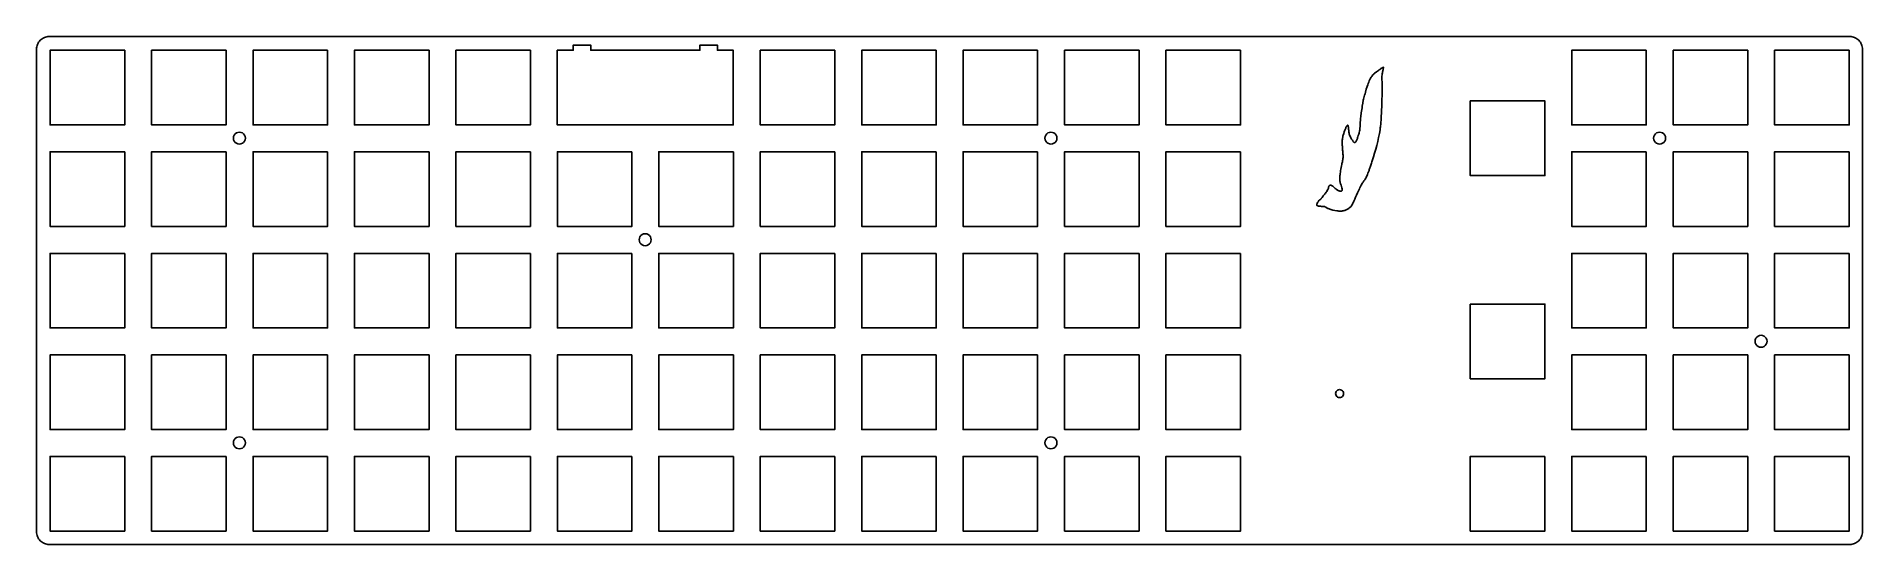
# Model space of a CAD drawing. Extents: x 0 to 343, y 0 to 95.
import ezdxf

# ---------------------------------------------------------------- set-up
doc = ezdxf.new("R2010")
doc.units = 0
doc.layers.get('0').update_dxf_attribs({"linetype": 'CONTINUOUS'})

msp = doc.modelspace()

# ---------------------------------------------------------------- linework, layer by layer
at = {"color": 7}
for points in [[(0.697877, 0.702153), (0.697877, 0.702153), (0.872642, 0.54397), (1.060767, 0.404801), (1.260688, 0.285291), (1.470842, 0.186083), (1.689665, 0.107821), (1.915592, 0.05115), (2.147062, 0.016713), (2.38251, 0.005154), (2.38251, 0), (340.519179, 0), (340.519179, 0.005154), (340.519179, 0.005154), (340.754537, 0.016805), (340.985908, 0.05133), (341.211731, 0.108081), (341.430446, 0.186412), (341.640489, 0.285677), (341.840301, 0.405229), (342.028318, 0.544423), (342.202981, 0.702611), (342.202981, 0.702611), (342.361164, 0.877269), (342.500355, 1.065284), (342.619906, 1.265093), (342.71917, 1.475137), (342.797502, 1.693851), (342.854253, 1.919675), (342.888778, 2.151047), (342.900431, 2.386405), (342.900431, 92.874052), (342.900431, 92.874052), (342.888661, 93.109314), (342.854036, 93.340585), (342.797202, 93.566304), (342.718805, 93.784911), (342.619493, 93.994847), (342.499912, 94.19455), (342.360709, 94.382462), (342.202531, 94.557022), (342.202531, 94.557022), (342.027889, 94.71511), (341.839906, 94.854214), (341.64014, 94.97369), (341.430152, 95.07289), (341.211502, 95.15117), (340.985749, 95.207884), (340.754455, 95.242385), (340.519179, 95.254029), (2.38251, 95.254029), (2.38251, 95.254029), (2.147152, 95.242494), (1.915766, 95.208088), (1.689915, 95.151457), (1.471159, 95.073245), (1.261058, 94.974096), (1.061175, 94.854656), (0.87307, 94.715569), (0.698304, 94.55748), (0.698304, 94.55748), (0.540024, 94.382897), (0.400709, 94.194951), (0.281018, 93.995204), (0.18161, 93.785214), (0.103145, 93.566544), (0.046282, 93.340753), (0.01168, 93.109402), (0, 92.874052), (0, 2.386413), (0, 2.386413), (0.011659, 2.150976), (0.046206, 1.919528), (0.102994, 1.693632), (0.181374, 1.474852), (0.280699, 1.26475), (0.400323, 1.064891), (0.539598, 0.876838), (0.697877, 0.702153)], [(16.555847, 92.694998), (16.555847, 78.69498), (2.555829, 78.69498), (2.555829, 92.694998), (16.555847, 92.694998)], [(35.605871, 92.694998), (35.605871, 78.69498), (21.605853, 78.69498), (21.605853, 92.694998), (35.605871, 92.694998)], [(54.655894, 92.694998), (54.655894, 78.69498), (40.655877, 78.69498), (40.655877, 92.694998), (54.655894, 92.694998)], [(73.705918, 92.694998), (73.705918, 78.69498), (59.705901, 78.69498), (59.705901, 92.694998), (73.705918, 92.694998)], [(92.755942, 92.694998), (92.755942, 78.69498), (78.755925, 78.69498), (78.755925, 92.694998), (92.755942, 92.694998)], [(107.33096, 78.694896), (107.33096, 78.696895), (97.797669, 78.696895), (97.797669, 92.696561), (100.780949, 92.696561), (100.780949, 93.664992), (104.081017, 93.664992), (104.081017, 92.696561), (124.581073, 92.696561), (124.581073, 93.664992), (127.881111, 93.664992), (127.881111, 92.696561), (130.847866, 92.696561), (130.847866, 78.69688), (121.33113, 78.69688), (121.33113, 78.694881), (107.33096, 78.694896)], [(149.906014, 92.694998), (149.906014, 78.69498), (135.905996, 78.69498), (135.905996, 92.694998), (149.906014, 92.694998)], [(168.956038, 92.694998), (168.956038, 78.69498), (154.95602, 78.69498), (154.95602, 92.694998), (168.956038, 92.694998)], [(188.006061, 92.694998), (188.006061, 78.69498), (174.006044, 78.69498), (174.006044, 92.694998), (188.006061, 92.694998)], [(207.056085, 92.694998), (207.056085, 78.69498), (193.056068, 78.69498), (193.056068, 92.694998), (207.056085, 92.694998)], [(226.106109, 92.694998), (226.106109, 78.69498), (212.106092, 78.69498), (212.106092, 92.694998), (226.106109, 92.694998)], [(302.306204, 92.694998), (302.306204, 78.69498), (288.306187, 78.69498), (288.306187, 92.694998), (302.306204, 92.694998)], [(321.356228, 92.694998), (321.356228, 78.69498), (307.356211, 78.69498), (307.356211, 92.694998), (321.356228, 92.694998)], [(340.406252, 92.694998), (340.406252, 78.69498), (326.406235, 78.69498), (326.406235, 92.694998), (340.406252, 92.694998)], [(242.62445, 66.908596), (242.62445, 66.908596), (242.602239, 66.817325), (242.571604, 66.726176), (242.494541, 66.551807), (242.403718, 66.386219), (242.299646, 66.221168), (242.187258, 66.060092), (242.071494, 65.906435), (241.957291, 65.763645), (241.849588, 65.635166), (241.849588, 65.635166), (241.629407, 65.369579), (241.413204, 65.094298), (241.307342, 64.955366), (241.261305, 64.894367), (241.221169, 64.8411), (241.187342, 64.796385), (241.160231, 64.761046), (241.140243, 64.735903), (241.127785, 64.72178), (241.127785, 64.72178), (241.087558, 64.687938), (241.044575, 64.659858), (240.952805, 64.609398), (240.952805, 64.609398), (240.881404, 64.552403), (240.812, 64.476996), (240.737457, 64.382414), (240.662184, 64.274877), (240.662184, 64.274877), (240.566089, 64.118922), (240.480834, 63.953662), (240.446626, 63.871843), (240.41851, 63.784173), (240.404518, 63.696389), (240.407006, 63.652584), (240.421035, 63.611653), (240.421035, 63.611653), (240.444424, 63.583298), (240.474013, 63.560297), (240.540838, 63.524523), (240.622663, 63.493961), (240.723438, 63.466713), (240.84279, 63.443758), (240.980646, 63.426069), (241.136753, 63.414687), (241.310829, 63.41066), (241.310829, 63.41066), (241.522116, 63.404177), (241.621918, 63.396457), (241.715715, 63.386093), (241.890087, 63.355877), (241.973982, 63.332022), (242.014024, 63.315162), (242.047474, 63.291407), (242.047474, 63.291407), (242.125748, 63.220983), (242.211758, 63.163688), (242.305753, 63.111459), (242.403772, 63.063736), (242.49978, 63.021513), (242.587742, 62.985782), (242.741654, 62.9285), (242.904469, 62.873631), (243.076656, 62.820767), (243.256343, 62.770418), (243.441655, 62.723093), (243.821659, 62.639557), (244.201681, 62.574239), (244.387014, 62.549686), (244.566731, 62.531218), (244.738957, 62.519344), (244.90182, 62.514574), (244.90182, 62.514574), (245.021258, 62.518292), (245.145792, 62.530667), (245.274316, 62.551218), (245.405719, 62.579465), (245.538893, 62.614928), (245.672765, 62.657138), (245.806241, 62.705629), (245.938195, 62.759925), (246.067502, 62.81955), (246.193036, 62.884028), (246.313644, 62.952869), (246.428066, 63.025509), (246.535166, 63.101444), (246.63383, 63.180181), (246.722946, 63.26123), (246.801398, 63.344096), (246.801398, 63.344096), (246.869985, 63.432409), (246.937773, 63.533049), (246.997035, 63.628535), (247.021053, 63.668884), (247.041679, 63.704221), (247.125703, 63.854118), (247.211823, 64.016869), (247.298177, 64.188976), (247.382904, 64.366939), (247.540025, 64.726442), (247.540025, 64.726442), (247.705839, 65.1258), (247.879167, 65.530493), (248.058483, 65.935194), (248.242262, 66.334572), (248.428978, 66.7233), (248.524191, 66.914437), (248.579577, 67.023239), (248.641948, 67.143521), (248.710236, 67.272359), (248.783375, 67.406832), (248.939939, 67.680992), (249.02123, 67.814835), (249.103104, 67.942623), (249.184496, 68.061434), (249.264337, 68.168345), (249.264337, 68.168345), (249.352334, 68.284675), (249.437668, 68.407381), (249.52122, 68.538572), (249.603868, 68.680359), (249.686491, 68.834853), (249.769969, 69.004165), (249.855181, 69.190403), (249.943007, 69.39568), (250.034196, 69.62178), (250.081279, 69.743172), (250.129497, 69.870468), (250.178959, 70.003922), (250.229773, 70.143792), (250.282045, 70.290334), (250.335885, 70.443802), (250.391399, 70.604455), (250.448695, 70.772547), (250.507881, 70.948335), (250.569065, 71.132075), (250.632355, 71.324022), (250.697858, 71.524434), (250.765682, 71.733566), (250.835934, 71.951674), (250.835934, 71.951674), (251.061449, 72.668082), (251.279015, 73.390887), (251.486494, 74.117898), (251.681747, 74.846924), (251.862837, 75.576455), (252.02868, 76.308066), (252.178199, 77.043525), (252.3103, 77.784545), (252.3103, 77.784545), (252.33293, 77.933763), (252.355398, 78.10586), (252.377649, 78.299401), (252.399627, 78.512953), (252.421277, 78.745081), (252.442543, 78.99435), (252.46337, 79.259325), (252.483702, 79.538571), (252.503483, 79.830655), (252.522659, 80.134141), (252.541174, 80.447595), (252.558971, 80.769582), (252.592196, 81.433448), (252.621905, 82.114662), (252.647656, 82.801922), (252.668998, 83.483817), (252.685483, 84.148937), (252.691763, 84.471641), (252.69666, 84.785871), (252.700119, 85.090203), (252.702081, 85.383208), (252.702493, 85.663461), (252.701296, 85.929536), (252.698436, 86.180007), (252.693855, 86.413446), (252.687499, 86.628427), (252.67931, 86.823524), (252.67931, 86.823524), (252.66783, 87.099624), (252.661871, 87.360629), (252.662095, 87.606912), (252.669166, 87.838846), (252.683657, 88.05574), (252.706072, 88.25696), (252.737089, 88.444803), (252.777389, 88.621632), (252.777389, 88.621632), (252.809415, 88.751593), (252.840082, 88.889504), (252.868511, 89.027921), (252.893823, 89.159403), (252.915131, 89.276445), (252.924003, 89.327195), (252.93154, 89.371519), (252.937633, 89.408479), (252.94217, 89.437141), (252.945041, 89.456571), (252.946136, 89.465831), (252.946136, 89.465831), (252.940911, 89.489623), (252.919858, 89.498606), (252.89451, 89.494553), (252.862289, 89.482734), (252.821753, 89.463172), (252.772201, 89.435596), (252.713093, 89.399774), (252.643874, 89.355454), (252.563965, 89.302347), (252.47281, 89.240178), (252.369854, 89.168671), (252.25454, 89.087549), (252.126312, 88.996537), (251.984612, 88.895359), (251.828886, 88.78374), (251.658576, 88.661404), (251.658576, 88.661404), (251.5461, 88.578854), (251.442498, 88.499308), (251.347034, 88.422294), (251.258975, 88.347339), (251.177587, 88.273971), (251.102134, 88.201716), (250.9661, 88.058657), (250.845452, 87.914792), (250.734982, 87.766985), (250.629129, 87.611801), (250.522331, 87.445804), (250.522331, 87.445804), (250.403004, 87.219584), (250.289286, 86.978625), (250.180977, 86.725433), (250.077876, 86.462515), (249.979784, 86.192378), (249.886501, 85.917528), (249.713297, 85.362792), (249.553841, 84.807031), (249.478804, 84.533829), (249.406858, 84.267127), (249.337975, 84.00946), (249.27213, 83.763363), (249.209295, 83.531373), (249.149443, 83.316023), (249.149443, 83.316023), (249.062376, 82.74578), (248.965317, 82.176438), (248.914857, 81.882095), (248.86408, 81.575966), (248.813713, 81.254045), (248.765416, 80.918719), (248.681894, 80.239541), (248.646548, 79.892785), (248.61535, 79.539015), (248.588201, 79.176556), (248.565005, 78.803733), (248.545665, 78.41887), (248.530082, 78.020291), (248.530082, 78.020291), (248.52154, 77.92013), (248.506131, 77.804036), (248.48472, 77.676022), (248.458169, 77.540101), (248.391157, 77.253085), (248.351677, 77.109044), (248.309256, 76.971395), (248.309256, 76.971395), (248.266557, 76.84107), (248.222189, 76.70497), (248.134202, 76.43349), (248.091112, 76.29984), (248.045496, 76.157806), (248.000297, 76.016349), (247.958655, 75.88504), (247.958655, 75.88504), (247.907594, 75.745651), (247.849987, 75.628926), (247.785506, 75.53374), (247.7476, 75.491468), (247.705175, 75.454358), (247.65821, 75.424522), (247.606837, 75.404208), (247.55229, 75.395723), (247.49738, 75.400114), (247.444331, 75.416354), (247.394916, 75.442044), (247.349351, 75.474892), (247.307806, 75.512727), (247.307806, 75.512727), (247.262181, 75.569726), (247.218129, 75.632981), (247.165628, 75.712612), (247.106128, 75.806272), (247.041248, 75.911384), (246.972603, 76.025372), (246.830492, 76.269669), (246.830492, 76.269669), (246.73018, 76.454089), (246.646704, 76.627592), (246.578312, 76.79761), (246.523249, 76.971575), (246.480186, 77.155095), (246.447389, 77.352575), (246.422587, 77.569396), (246.412474, 77.686741), (246.403507, 77.810939), (246.403507, 77.810939), (246.397135, 77.900465), (246.388066, 78.009817), (246.360816, 78.256331), (246.342122, 78.37766), (246.319117, 78.489589), (246.303374, 78.546951), (246.284113, 78.598937), (246.259576, 78.639352), (246.242706, 78.651718), (246.222592, 78.650955), (246.222592, 78.650955), (246.188143, 78.629127), (246.157964, 78.601392), (246.102843, 78.535495), (246.055624, 78.466968), (246.006491, 78.386274), (245.955387, 78.293742), (245.902738, 78.19035), (245.84897, 78.077078), (245.79451, 77.954916), (245.739827, 77.824971), (245.685327, 77.688177), (245.57844, 77.397557), (245.476973, 77.090091), (245.384048, 76.772814), (245.384048, 76.772814), (245.34285, 76.616377), (245.306874, 76.464992), (245.25049, 76.165428), (245.230035, 76.011278), (245.214708, 75.850234), (245.204483, 75.679309), (245.199337, 75.495518), (245.199263, 75.296054), (245.204245, 75.078135), (245.214245, 74.83878), (245.221114, 74.710133), (245.229223, 74.575009), (245.238567, 74.433036), (245.249142, 74.283841), (245.260942, 74.127051), (245.273963, 73.962294), (245.288199, 73.789198), (245.303647, 73.607389), (245.3203, 73.416495), (245.338156, 73.216144), (245.338156, 73.216144), (245.353338, 73.00002), (245.358162, 72.792006), (245.351668, 72.584045), (245.332898, 72.36808), (245.300985, 72.136435), (245.279847, 72.012333), (245.255106, 71.881351), (245.226651, 71.742467), (245.194371, 71.594661), (245.158153, 71.43691), (245.117888, 71.268194), (245.117888, 71.268194), (245.053859, 70.987301), (244.99374, 70.692892), (244.938819, 70.396412), (244.890367, 70.109197), (244.848001, 69.83168), (244.812078, 69.565566), (244.79701, 69.439299), (244.784125, 69.318901), (244.773614, 69.205377), (244.765667, 69.099732), (244.765667, 69.099732), (244.756336, 68.948126), (244.749117, 68.809356), (244.744202, 68.681913), (244.741782, 68.564288), (244.742049, 68.454972), (244.745196, 68.352457), (244.760892, 68.16179), (244.790323, 67.980692), (244.834848, 67.797532), (244.863205, 67.701392), (244.895856, 67.60019), (244.932976, 67.492412), (244.974737, 67.376544), (244.974737, 67.376544), (245.053812, 67.146318), (245.123422, 66.911765), (245.178686, 66.680213), (245.198054, 66.562437), (245.203079, 66.49939), (245.198918, 66.444965), (245.198918, 66.444965), (245.169514, 66.371172), (245.147076, 66.338256), (245.119731, 66.3098), (245.087903, 66.286357), (245.05239, 66.268225), (244.975418, 66.247451), (244.894583, 66.243315), (244.813948, 66.251348), (244.72914, 66.269552), (244.638207, 66.297931), (244.541589, 66.336422), (244.440048, 66.384822), (244.334478, 66.442829), (244.225481, 66.510245), (244.113657, 66.586872), (243.999607, 66.672512), (243.883933, 66.766967), (243.767236, 66.87004), (243.767236, 66.87004), (243.64649, 66.978775), (243.531835, 67.077401), (243.423532, 67.164926), (243.321838, 67.240358), (243.227025, 67.302699), (243.140313, 67.350455), (243.061978, 67.383098), (242.98988, 67.400934), (242.91697, 67.40213), (242.881753, 67.394435), (242.848547, 67.38072), (242.790741, 67.337084), (242.745216, 67.278032), (242.70799, 67.206027), (242.676497, 67.121475), (242.648847, 67.022339), (242.62445, 66.908596)], [(269.256163, 83.169986), (283.256181, 83.169986), (283.256181, 69.169968), (269.256163, 69.169968), (269.256163, 83.169986)], [(36.977578, 76.203983)], [(189.377765, 76.203983)], [(303.677881, 76.203983)], [(16.555847, 73.644974), (16.555847, 59.644956), (2.555829, 59.644956), (2.555829, 73.644974), (16.555847, 73.644974)], [(35.605871, 73.644974), (35.605871, 59.644956), (21.605853, 59.644956), (21.605853, 73.644974), (35.605871, 73.644974)], [(54.655894, 73.644974), (54.655894, 59.644956), (40.655877, 59.644956), (40.655877, 73.644974), (54.655894, 73.644974)], [(73.705918, 73.644974), (73.705918, 59.644956), (59.705901, 59.644956), (59.705901, 73.644974), (73.705918, 73.644974)], [(92.755942, 73.644974), (92.755942, 59.644956), (78.755925, 59.644956), (78.755925, 73.644974), (92.755942, 73.644974)], [(111.805966, 73.644974), (111.805966, 59.644956), (97.805948, 59.644956), (97.805948, 73.644974), (111.805966, 73.644974)], [(130.85599, 73.644974), (130.85599, 59.644956), (116.855972, 59.644956), (116.855972, 73.644974), (130.85599, 73.644974)], [(149.906014, 73.644974), (149.906014, 59.644956), (135.905996, 59.644956), (135.905996, 73.644974), (149.906014, 73.644974)], [(168.956038, 73.644974), (168.956038, 59.644956), (154.95602, 59.644956), (154.95602, 73.644974), (168.956038, 73.644974)], [(188.006061, 73.644974), (188.006061, 59.644956), (174.006044, 59.644956), (174.006044, 73.644974), (188.006061, 73.644974)], [(207.056085, 73.644974), (207.056085, 59.644956), (193.056068, 59.644956), (193.056068, 73.644974), (207.056085, 73.644974)], [(226.107109, 73.644974), (226.107109, 59.644956), (212.106092, 59.644956), (212.106092, 73.644974), (226.107109, 73.644974)], [(302.306204, 73.644974), (302.306204, 59.644956), (288.306187, 59.644956), (288.306187, 73.644974), (302.306204, 73.644974)], [(321.356228, 73.644974), (321.356228, 59.644956), (307.356211, 59.644956), (307.356211, 73.644974), (321.356228, 73.644974)], [(340.406252, 73.644974), (340.406252, 59.644956), (326.406235, 59.644956), (326.406235, 73.644974), (340.406252, 73.644974)], [(113.177723, 57.154009)], [(16.555847, 54.59495), (16.555847, 40.594932), (2.555829, 40.594932), (2.555829, 54.59495), (16.555847, 54.59495)], [(35.605871, 54.59495), (35.605871, 40.594932), (21.605853, 40.594932), (21.605853, 54.59495), (35.605871, 54.59495)], [(54.655894, 54.59495), (54.655894, 40.594932), (40.655877, 40.594932), (40.655877, 54.59495), (54.655894, 54.59495)], [(73.705918, 54.59495), (73.705918, 40.594932), (59.705901, 40.594932), (59.705901, 54.59495), (73.705918, 54.59495)], [(92.755942, 54.59495), (92.755942, 40.594932), (78.755925, 40.594932), (78.755925, 54.59495), (92.755942, 54.59495)], [(111.805966, 54.59495), (111.805966, 40.594932), (97.805948, 40.594932), (97.805948, 54.59495), (111.805966, 54.59495)], [(130.85599, 54.59495), (130.85599, 40.594932), (116.855972, 40.594932), (116.855972, 54.59495), (130.85599, 54.59495)], [(149.906014, 54.59495), (149.906014, 40.594932), (135.905996, 40.594932), (135.905996, 54.59495), (149.906014, 54.59495)], [(168.956038, 54.59495), (168.956038, 40.594932), (154.95602, 40.594932), (154.95602, 54.59495), (168.956038, 54.59495)], [(188.006061, 54.59495), (188.006061, 40.594932), (174.006044, 40.594932), (174.006044, 54.59495), (188.006061, 54.59495)], [(207.056085, 54.59495), (207.056085, 40.594932), (193.056068, 40.594932), (193.056068, 54.59495), (207.056085, 54.59495)], [(226.106109, 54.59495), (226.106109, 40.594932), (212.106092, 40.594932), (212.106092, 54.59495), (226.106109, 54.59495)], [(302.306204, 54.59495), (302.306204, 40.594932), (288.306187, 40.594932), (288.306187, 54.59495), (302.306204, 54.59495)], [(321.356228, 54.59495), (321.356228, 40.594932), (307.356211, 40.594932), (307.356211, 54.59495), (321.356228, 54.59495)], [(340.406252, 54.59495), (340.406252, 40.594932), (326.406235, 40.594932), (326.406235, 54.59495), (340.406252, 54.59495)], [(269.256163, 45.069937), (283.256181, 45.069937), (283.256181, 31.069919), (269.256163, 31.069919), (269.256163, 45.069937)], [(322.727904, 38.103975)], [(16.555847, 35.544926), (16.555847, 21.544908), (2.555829, 21.544908), (2.555829, 35.544926), (16.555847, 35.544926)], [(35.605871, 35.544926), (35.605871, 21.544908), (21.605853, 21.544908), (21.605853, 35.544926), (35.605871, 35.544926)], [(54.655894, 35.544926), (54.655894, 21.544908), (40.655877, 21.544908), (40.655877, 35.544926), (54.655894, 35.544926)], [(73.705918, 35.544926), (73.705918, 21.544908), (59.705901, 21.544908), (59.705901, 35.544926), (73.705918, 35.544926)], [(92.755942, 35.544926), (92.755942, 21.544908), (78.755925, 21.544908), (78.755925, 35.544926), (92.755942, 35.544926)], [(111.805966, 35.544926), (111.805966, 21.544908), (97.805948, 21.544908), (97.805948, 35.544926), (111.805966, 35.544926)], [(130.85599, 35.544926), (130.85599, 21.544908), (116.855972, 21.544908), (116.855972, 35.544926), (130.85599, 35.544926)], [(149.906014, 35.544926), (149.906014, 21.544908), (135.905996, 21.544908), (135.905996, 35.544926), (149.906014, 35.544926)], [(168.956038, 35.544926), (168.956038, 21.544908), (154.95602, 21.544908), (154.95602, 35.544926), (168.956038, 35.544926)], [(188.006061, 35.544926), (188.006061, 21.544908), (174.006044, 21.544908), (174.006044, 35.544926), (188.006061, 35.544926)], [(207.056085, 35.544926), (207.056085, 21.544908), (193.056068, 21.544908), (193.056068, 35.544926), (207.056085, 35.544926)], [(226.107109, 35.544926), (226.107109, 21.544908), (212.106092, 21.544908), (212.106092, 35.544926), (226.107109, 35.544926)], [(302.306204, 35.544926), (302.306204, 21.544908), (288.306187, 21.544908), (288.306187, 35.544926), (302.306204, 35.544926)], [(321.356228, 35.544926), (321.356228, 21.544908), (307.356211, 21.544908), (307.356211, 35.544926), (321.356228, 35.544926)], [(340.406252, 35.544926), (340.406252, 21.544908), (326.406235, 21.544908), (326.406235, 35.544926), (340.406252, 35.544926)], [(243.950431, 28.3)], [(36.977578, 19.055226)], [(189.377765, 19.055226)], [(16.555847, 16.494902), (16.555847, 2.494885), (2.555829, 2.494885), (2.555829, 16.494902), (16.555847, 16.494902)], [(35.605871, 16.494902), (35.605871, 2.494885), (21.605853, 2.494885), (21.605853, 16.494902), (35.605871, 16.494902)], [(54.655894, 16.494902), (54.655894, 2.494885), (40.655877, 2.494885), (40.655877, 16.494902), (54.655894, 16.494902)], [(73.705918, 16.494902), (73.705918, 2.494885), (59.705901, 2.494885), (59.705901, 16.494902), (73.705918, 16.494902)], [(92.755942, 16.494902), (92.755942, 2.494885), (78.755925, 2.494885), (78.755925, 16.494902), (92.755942, 16.494902)], [(111.805966, 16.494902), (111.805966, 2.494885), (97.805948, 2.494885), (97.805948, 16.494902), (111.805966, 16.494902)], [(130.85599, 16.494902), (130.85599, 2.494885), (116.855972, 2.494885), (116.855972, 16.494902), (130.85599, 16.494902)], [(149.906014, 16.494902), (149.906014, 2.494885), (135.905996, 2.494885), (135.905996, 16.494902), (149.906014, 16.494902)], [(168.956038, 16.494902), (168.956038, 2.494885), (154.95602, 2.494885), (154.95602, 16.494902), (168.956038, 16.494902)], [(188.006061, 16.494902), (188.006061, 2.494885), (174.006044, 2.494885), (174.006044, 16.494902), (188.006061, 16.494902)], [(207.056085, 16.494902), (207.056085, 2.494885), (193.056068, 2.494885), (193.056068, 16.494902), (207.056085, 16.494902)], [(226.107109, 16.494902), (226.107109, 2.494885), (212.106092, 2.494885), (212.106092, 16.494902), (226.107109, 16.494902)], [(283.256181, 16.494902), (283.256181, 2.494885), (269.256163, 2.494885), (269.256163, 16.494902), (283.256181, 16.494902)], [(302.306204, 16.494902), (302.306204, 2.494885), (288.306187, 2.494885), (288.306187, 16.494902), (302.306204, 16.494902)], [(321.356228, 16.494902), (321.356228, 2.494885), (307.356211, 2.494885), (307.356211, 16.494902), (321.356228, 16.494902)], [(340.406252, 16.494902), (340.406252, 2.494885), (326.406235, 2.494885), (326.406235, 16.494902), (340.406252, 16.494902)]]:
    msp.add_lwpolyline(points, close=True, dxfattribs=at)
for points in [[(37.538845, 77.176126), (37.191532, 76.975605), (36.977578, 76.605026), (36.977578, 76.203983)], [(36.977578, 76.203983), (36.977578, 75.80294), (37.191532, 75.432361), (37.538845, 75.23184)], [(38.661379, 77.176126), (38.314066, 77.376647), (37.886158, 77.376647), (37.538845, 77.176126)], [(39.222646, 76.203983), (39.222646, 76.605026), (39.008692, 76.975605), (38.661379, 77.176126)], [(38.661379, 75.23184), (39.008692, 75.432361), (39.222646, 75.80294), (39.222646, 76.203983)], [(189.939032, 77.176126), (189.591719, 76.975605), (189.377765, 76.605026), (189.377765, 76.203983)], [(189.377765, 76.203983), (189.377765, 75.80294), (189.591719, 75.432361), (189.939032, 75.23184)], [(191.061566, 77.176126), (190.714253, 77.376647), (190.286345, 77.376647), (189.939032, 77.176126)], [(191.622833, 76.203983), (191.622833, 76.605026), (191.408879, 76.975605), (191.061566, 77.176126)], [(191.061566, 75.23184), (191.408879, 75.432361), (191.622833, 75.80294), (191.622833, 76.203983)], [(304.239148, 77.176126), (303.891835, 76.975605), (303.677881, 76.605026), (303.677881, 76.203983)], [(303.677881, 76.203983), (303.677881, 75.80294), (303.891835, 75.432361), (304.239148, 75.23184)], [(305.361682, 77.176126), (305.014369, 77.376647), (304.586461, 77.376647), (304.239148, 77.176126)], [(305.922949, 76.203983), (305.922949, 76.605026), (305.708995, 76.975605), (305.361682, 77.176126)], [(305.361682, 75.23184), (305.708995, 75.432361), (305.922949, 75.80294), (305.922949, 76.203983)], [(37.538845, 75.23184), (37.886158, 75.031319), (38.314066, 75.031319), (38.661379, 75.23184)], [(189.939032, 75.23184), (190.286345, 75.031319), (190.714253, 75.031319), (191.061566, 75.23184)], [(304.239148, 75.23184), (304.586461, 75.031319), (305.014369, 75.031319), (305.361682, 75.23184)], [(114.861524, 58.126152), (114.514211, 58.326673), (114.086303, 58.326673), (113.73899, 58.126152)], [(113.73899, 58.126152), (113.391677, 57.925631), (113.177723, 57.555052), (113.177723, 57.154009)], [(113.177723, 57.154009), (113.177723, 56.752966), (113.391677, 56.382387), (113.73899, 56.181866)], [(113.73899, 56.181866), (114.086303, 55.981345), (114.514211, 55.981345), (114.861524, 56.181866)], [(115.422791, 57.154009), (115.422791, 57.555052), (115.208837, 57.925631), (114.861524, 58.126152)], [(114.861524, 56.181866), (115.208837, 56.382387), (115.422791, 56.752966), (115.422791, 57.154009)], [(323.289171, 39.076118), (322.941858, 38.875597), (322.727904, 38.505018), (322.727904, 38.103975)], [(322.727904, 38.103975), (322.727904, 37.702932), (322.941858, 37.332353), (323.289171, 37.131832)], [(324.411705, 39.076118), (324.064392, 39.27664), (323.636484, 39.27664), (323.289171, 39.076118)], [(324.972972, 38.103975), (324.972972, 38.505018), (324.759018, 38.875597), (324.411705, 39.076118)], [(324.411705, 37.131832), (324.759018, 37.332353), (324.972972, 37.702932), (324.972972, 38.103975)], [(323.289171, 37.131832), (323.636484, 36.931311), (324.064392, 36.931311), (324.411705, 37.131832)], [(244.325431, 28.949519), (244.09338, 28.815545), (243.950431, 28.567949), (243.950431, 28.3)], [(243.950431, 28.3), (243.950431, 28.032051), (244.09338, 27.784455), (244.325431, 27.650481)], [(245.075431, 28.949519), (244.84338, 29.083494), (244.557482, 29.083494), (244.325431, 28.949519)], [(244.325431, 27.650481), (244.557482, 27.516506), (244.84338, 27.516506), (245.075431, 27.650481)], [(245.450431, 28.3), (245.450431, 28.567949), (245.307482, 28.815545), (245.075431, 28.949519)], [(245.075431, 27.650481), (245.307482, 27.784455), (245.450431, 28.032051), (245.450431, 28.3)], [(37.538845, 20.027369), (37.191532, 19.826848), (36.977578, 19.456269), (36.977578, 19.055226)], [(36.977578, 19.055226), (36.977578, 18.654183), (37.191532, 18.283604), (37.538845, 18.083083)], [(38.661379, 20.027369), (38.314066, 20.22789), (37.886158, 20.22789), (37.538845, 20.027369)], [(37.538845, 18.083083), (37.886158, 17.882562), (38.314066, 17.882562), (38.661379, 18.083083)], [(39.222646, 19.055226), (39.222646, 19.456269), (39.008692, 19.826848), (38.661379, 20.027369)], [(38.661379, 18.083083), (39.008692, 18.283604), (39.222646, 18.654183), (39.222646, 19.055226)], [(189.939032, 20.027369), (189.591719, 19.826848), (189.377765, 19.456269), (189.377765, 19.055226)], [(189.377765, 19.055226), (189.377765, 18.654183), (189.591719, 18.283604), (189.939032, 18.083083)], [(191.061566, 20.027369), (190.714253, 20.22789), (190.286345, 20.22789), (189.939032, 20.027369)], [(189.939032, 18.083083), (190.286345, 17.882562), (190.714253, 17.882562), (191.061566, 18.083083)], [(191.622833, 19.055226), (191.622833, 19.456269), (191.408879, 19.826848), (191.061566, 20.027369)], [(191.061566, 18.083083), (191.408879, 18.283604), (191.622833, 18.654183), (191.622833, 19.055226)]]:
    msp.add_open_spline(points, degree=3, dxfattribs=at)

doc.saveas('drawing.dxf')
